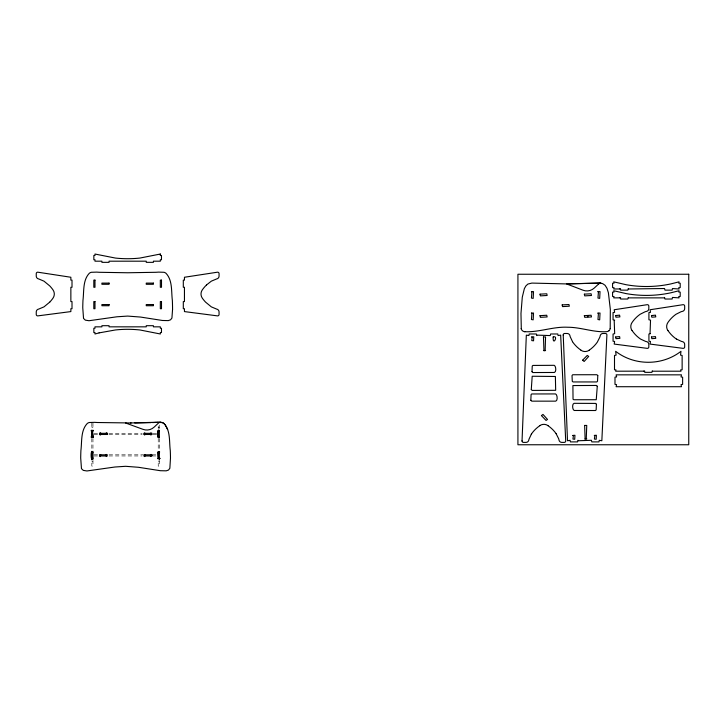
<?xml version="1.0" encoding="UTF-8"?>
<svg xmlns="http://www.w3.org/2000/svg" width="725" height="725" viewBox="0 0 725 725"><rect width="100%" height="100%" fill="white"/><g stroke="black" fill="none" stroke-linecap="round" stroke-linejoin="round"><path stroke-width="0.54" stroke-dasharray="3.62 2.72" d="M91.821 427.487L92.963 427.487M158.222 427.487L159.364 427.487M93.942 433.333L99.044 433.333M109.031 433.333L142.154 433.333M153.02 433.333L157.243 433.333M93.942 434.474L99.044 434.474M109.031 434.474L142.154 434.474M153.02 434.474L157.243 434.474M93.942 454.82L99.044 454.82M109.031 454.82L143.26 454.82M152.141 454.82L157.243 454.82M93.942 455.962L99.044 455.962M109.031 455.962L142.154 455.962M152.141 455.962L157.243 455.962M91.821 461.807L92.963 461.807M158.222 461.807L159.364 461.807M159.364 424.959L159.364 428.692M159.364 438.426L159.364 450.406M159.364 460.293L159.364 466.103L158.222 466.103L158.222 460.293M158.222 426.019L158.222 428.692M158.222 438.426L158.222 450.406M152.268 454.82L152.268 455.962M92.963 423.065L92.963 428.692M92.963 438.426L92.963 450.406M92.963 460.293L92.963 466.103L91.821 466.103L91.821 460.293M91.821 423.065L91.821 428.692M91.821 438.426L91.821 450.406"/><path stroke-width="1.09" d="M99.842 433.333C100.521 432.49 101.337 433.342 99.851 433.251C98.718 435.653 102.297 434.674 99.851 434.592M106.992 434.502L106.992 433.333M522.036 440.972L526.332 335.122L528.906 335.557L529.187 333.98L536.346 333.98L536.79 335.593L537.27 335.122L550.23 335.584L550.647 333.98L557.797 333.98L558.078 335.557L560.661 335.122L565.708 440.755A1.432 1.432 0 0 1 564.295 442.395L561.812 442.395A2.864 2.864 0 0 1 558.984 439.993A12.017 12.017 0 0 0 558.676 438.77L556.12 433.704M99.851 455.998C101.89 458.127 98.238 453.714 100.775 454.783M106.068 454.783C107.554 453.007 106.974 458.109 106.068 455.998M106.992 455.998L99.706 455.962M144.193 455.998C146.233 458.109 142.589 453.705 145.118 454.783M145.118 434.547C144.103 436.495 143.713 431.52 145.118 433.333M150.41 433.333C151.779 431.511 151.507 436.477 150.419 434.592M150.41 454.783C151.815 452.944 151.362 458.01 150.41 455.998M151.344 455.998L143.894 455.962M610.196 328.534L610.332 309.448L608.393 292.737L606.988 288.305L605.085 285.297L602.611 283.593L599.611 283.085L565.745 283.901L531.878 283.085L527.918 284.055L525.969 285.804L524.374 288.586L522.29 297.168L520.976 313.49L521.293 328.534M531.353 434.184L529.005 439.187A11.691 11.691 0 0 0 528.815 439.993A2.864 2.864 0 0 1 525.987 442.395L523.468 442.395A1.432 1.432 0 0 1 522.036 440.854M92.918 452.726C90.362 447.117 90.716 463.882 92.918 458.019M91.749 430.342L93.389 430.804L92.963 430.342M91.749 436.568L91.749 431.275M159.437 431.275C157.234 425.684 156.899 441.96 159.437 436.568M159.437 452.726L159.609 451.829L157.833 452.092L158.267 458.019L157.805 458.572L159.908 458.481L159.437 458.952M130.437 422.965L158.576 422.204A13.313 13.313 0 0 1 160.896 422.249M157.108 422.294L162.291 422.612A6.317 6.317 0 0 1 163.678 423.309L164.575 424.025M152.54 422.575L153.791 422.512A114.215 114.215 0 0 0 156.446 422.349M151.036 422.63L134.732 422.938M125.597 422.992L142.943 429.327A10.73 10.73 0 0 0 154.099 427.152L158.539 423.01A2.864 2.864 0 0 1 160.896 422.276L161.992 422.512A6.353 6.353 0 0 1 163.877 423.445C170.701 430.433 169.088 441.643 170.284 450.587A227.813 227.813 0 0 1 170.484 458.028L169.858 468.287L168.49 470.045L166.215 470.833L160.334 470.706L138.511 467.29L125.597 466.302L114.867 467.018L86.937 470.96L83.275 470.371L81.472 468.658L80.702 458.028A227.813 227.813 0 0 1 80.901 450.587C82.052 441.607 80.557 430.487 87.308 423.445A6.353 6.353 0 0 1 89.202 422.512L94.739 422.349A114.215 114.215 0 0 0 97.395 422.512L131.125 422.965M99.706 433.333L107.635 433.333M143.894 433.333L152.141 433.333M99.706 434.474L107.635 434.474M143.894 434.474L152.141 434.474M91.749 437.492C95.782 438.045 91.332 433.867 92.963 430.269M99.842 454.82L106.992 454.82M144.193 454.82L151.344 454.82M524.855 331.706C539.273 332.376 553.32 326.44 567.82 327.247C580.961 327.229 593.757 332.585 606.87 331.66A4.848 4.848 0 0 0 609.018 330.7M676.461 339.055L681.464 341.403A11.691 11.691 0 0 0 682.261 341.593A2.864 2.864 0 0 1 684.672 344.411L684.672 346.94A1.432 1.432 0 0 1 683.059 348.353L650.062 344.076L650.47 341.466L648.92 341.212L648.92 334.062L650.524 333.609L650.062 333.128L650.524 320.169L648.92 319.761L648.92 312.602L650.488 312.321L650.062 309.747L683.022 304.69A1.432 1.432 0 0 1 684.672 306.104L684.672 308.587A2.864 2.864 0 0 1 682.261 311.415A12.017 12.017 0 0 0 681.047 311.732L675.981 314.278A32.616 32.616 0 0 0 667.961 322.417A7.15 7.15 0 0 0 667.915 330.627M165.083 424.551L167.647 429.562M572.533 341.692L570.185 336.69A11.691 11.691 0 0 1 569.995 335.892A2.864 2.864 0 0 0 567.168 333.482L564.648 333.482A1.432 1.432 0 0 0 563.216 335.022M563.216 334.914L567.512 440.755L570.086 440.329L570.367 441.897L577.526 441.897L577.97 440.283L578.45 440.755L591.41 440.292L591.827 441.897L598.977 441.897L599.258 440.329L601.841 440.755L606.888 335.122A1.432 1.432 0 0 0 605.475 333.482L602.992 333.482A2.864 2.864 0 0 0 600.164 335.892A12.017 12.017 0 0 1 599.856 337.107L597.3 342.173A32.616 32.616 0 0 1 589.171 350.193M587.912 315.701L587.912 316.87M159.364 430.342L159.364 437.492M159.364 451.802L159.364 459.333M158.222 430.342L158.222 437.492M158.222 451.802L158.222 458.952M92.963 451.331L92.963 459.333M91.821 430.269L91.821 437.528M91.821 451.331L91.821 459.333M676.434 339.092A32.217 32.217 0 0 1 667.979 330.582M632.118 330.582A32.217 32.217 0 0 0 640.583 339.092L645.603 341.403A11.691 11.691 0 0 0 646.41 341.593A2.864 2.864 0 0 1 648.821 344.411L648.821 346.94A1.432 1.432 0 0 1 647.198 348.353L614.202 344.076L614.619 341.466L613.06 341.212L613.06 334.062L614.664 333.609L614.202 320.686L614.664 320.169L613.06 319.761L613.06 312.602L614.628 312.321L614.202 309.747L647.171 304.69A1.432 1.432 0 0 1 648.821 306.104L648.821 308.587A2.864 2.864 0 0 1 646.41 311.415A12.017 12.017 0 0 0 645.196 311.732L640.121 314.278A32.616 32.616 0 0 0 632.109 322.417A7.15 7.15 0 0 0 632.055 330.627M524.855 331.76A4.323 4.323 0 0 1 521.085 328.588M610.178 328.525A3.815 3.815 0 0 1 609.054 330.736M547.991 425.684A32.616 32.616 0 0 1 556.157 433.686M539.781 425.638A7.15 7.15 0 0 1 548.018 425.638M531.316 434.166A32.217 32.217 0 0 1 539.817 425.702M589.198 350.238A7.15 7.15 0 0 1 580.961 350.238M580.997 350.175A32.217 32.217 0 0 1 572.487 341.72M172.559 309.376L171.925 318.067L170.547 319.816L168.273 320.613L162.4 320.477L140.568 317.061L127.654 316.082L116.933 316.789L89.003 320.731L85.342 320.142L83.538 318.429L82.759 307.808A227.813 227.813 0 0 1 82.967 300.368C84.109 291.377 82.614 280.258 89.365 273.225A6.353 6.353 0 0 1 91.259 272.292L96.806 272.12A114.215 114.215 0 0 0 99.461 272.292L127.654 272.763L155.848 272.292A114.215 114.215 0 0 0 158.512 272.12L164.049 272.292A6.353 6.353 0 0 1 165.943 273.225C172.695 280.267 171.2 291.377 172.351 300.368A227.813 227.813 0 0 1 172.55 307.808L172.559 309.376M530.845 400.254L531.706 401.152L555.758 401.152C557.942 400.581 557.353 394.518 555.558 393.929L531.67 393.965L531.081 394.618L530.845 400.254M531.28 389.524L532.141 390.422L555.667 390.313L555.386 376.483L532.204 376.248L531.28 389.524M532.005 371.662L532.803 372.55L554.389 372.469C556.564 371.907 555.939 365.853 554.19 365.318L532.884 365.427L532.241 366.098L532.005 371.662M596.421 404.251L596.158 409.815L595.56 410.522L574.263 410.477C572.487 410.241 571.817 403.834 574.046 403.327L595.633 403.417L596.421 404.251M597.282 386.289L596.249 399.72L573.819 399.747L573.04 399.239L572.895 385.564L596.421 385.455L597.282 386.289M597.79 375.568L597.527 381.196L596.802 381.939L573.103 381.948L572.279 381.323L572.025 375.559L572.696 374.752L596.938 374.725L597.79 375.568M541.43 415.606L546.061 420.437L547.52 419.449L542.989 414.419L541.439 415.57M106.068 433.296L106.974 433.197L106.077 433.251M539.998 294.214L540.37 295.873L547.139 295.483L546.795 293.797L540.007 294.142M539.998 315.665L540.37 317.333L547.139 316.943L546.732 315.239L539.998 315.665M562.165 304.935L562.546 306.603L569.315 306.213L568.935 304.518L562.174 304.908M584.341 294.214L584.722 295.873L591.482 295.483L591.111 293.788L584.35 294.142M584.341 315.665L584.722 317.333L591.482 316.943L591.111 315.239L584.341 315.665M615.634 315.565L615.951 317.206L619.902 316.897L619.576 315.148L615.634 315.565M615.634 337.016L615.951 338.666L619.902 338.358L619.612 336.608L615.643 336.98M619.712 288.958L613.722 288.985L614.093 287.752L612.571 287.562L612.571 283.267L614.075 283.103L613.722 281.835L625.974 284.689A115.864 115.864 0 0 0 670.897 283.901L679.062 281.835L678.709 283.103L680.204 283.267L680.204 287.562L678.709 287.725L679.062 288.985L672.456 288.55L672.138 290.136L664.988 290.136L664.535 288.523L628.72 288.985L628.276 288.523L627.796 290.136L620.645 290.136L620.518 288.677L619.712 288.958M619.712 297.848L613.722 297.875L614.075 296.616L612.571 296.452L612.571 292.157L614.075 291.994L613.722 290.725L625.974 293.58A115.864 115.864 0 0 0 670.897 292.791L679.062 290.725L678.709 291.994L680.204 292.157L680.204 296.452L678.709 296.616L679.062 297.875L672.456 297.44L672.138 299.026L664.988 299.026L664.535 297.413L664.055 297.875L628.72 297.875L628.276 297.413L627.796 299.026L620.645 299.026L620.546 297.594L619.721 297.776M643.809 371.164L615.643 371.2L615.978 369.904L614.501 369.768L614.501 355.468L616.096 355.114L615.643 351.308C634.484 365.944 662.152 365.944 680.983 351.308L680.539 355.114L682.134 355.468L682.134 369.768L680.63 369.931L680.983 371.2L652.817 371.2L652.301 370.738L651.893 372.342L644.743 372.342L644.643 370.91L643.818 371.127M651.494 315.565L651.802 317.206L655.763 316.897L655.463 315.157L651.494 315.565M651.494 337.016L651.802 338.666L655.763 338.358L655.463 336.608L651.494 336.98M91.287 430.768C91.568 432.182 91.468 429.481 91.287 430.759M91.287 436.985C91.604 438.435 91.45 435.707 91.287 436.985M582.61 360.198L584.142 361.476L588.7 356.428L587.241 355.44L582.61 360.198M531.434 291.667L531.896 292.184L531.443 298.057L533.174 298.392L533.518 291.604L531.434 291.667M531.434 313.127L531.896 313.635L531.443 319.517L533.174 319.852L533.509 313.028L531.443 313.055M531.715 336.971L532.177 337.487L531.769 340.596L533.555 340.804L533.763 336.808L531.715 336.971M543.46 336.971L543.922 349.93C541.901 351.063 547.076 351.063 545.164 349.93L545.553 336.935L543.46 336.971M553.175 336.971C552.595 347.039 558.875 334.932 553.175 336.971M572.895 435.444L573.357 435.961L572.949 439.069L574.726 439.278L574.943 435.281L572.904 435.408M584.64 425.43L585.102 438.389C583.118 439.685 588.374 439.404 586.28 438.389L586.743 425.43L584.64 425.43M597.953 291.667L598.415 292.184L597.962 298.057L599.684 298.392L600.037 291.604L597.953 291.667M597.953 313.127L598.415 313.635L597.962 319.517L599.684 319.852L600.028 313.028L597.953 313.127M594.355 435.444L594.817 435.961L594.4 439.069L596.186 439.278L596.385 435.254L594.355 435.408M616.594 376.755L614.99 377.199L614.99 384.35L616.549 384.603L616.132 386.715L681.473 386.715L681.065 384.603L682.624 384.35L682.624 377.199L681.047 376.918L681.473 374.843L616.132 374.843L616.594 376.792M49.717 302.144L43.98 306.874L38.661 309.104A2.864 2.864 0 0 0 36.25 311.931L36.25 314.451A1.432 1.432 0 0 0 37.863 315.873L70.86 311.587L70.86 308.723L72.011 308.723L72.011 301.573L70.86 301.573L70.86 287.272L72.011 287.272L72.011 280.122L70.86 280.122L70.86 277.258L37.899 272.201A1.432 1.432 0 0 0 36.25 273.624L36.25 276.107A2.864 2.864 0 0 0 38.661 278.926L43.98 281.164L49.717 285.886A35.19 35.19 0 0 1 53.007 289.891A7.15 7.15 0 0 1 53.007 298.138A35.19 35.19 0 0 1 49.717 302.144M206.516 284.961L205.592 285.886A35.19 35.19 0 0 0 202.302 289.891A7.15 7.15 0 0 0 202.302 298.138A35.19 35.19 0 0 0 205.592 302.144L211.337 306.874L216.657 309.104A2.864 2.864 0 0 1 219.059 311.931L219.059 314.451A1.432 1.432 0 0 1 217.446 315.873L184.449 311.587L184.449 308.723L183.307 308.723L183.307 301.573L184.449 301.573L184.449 287.272L183.307 287.272L183.307 280.122L184.449 280.122L184.449 277.258L217.418 272.201A1.432 1.432 0 0 1 219.059 273.624L219.059 276.107A2.864 2.864 0 0 1 216.657 278.926L211.337 281.164L206.516 284.961M598.687 283.928L594.246 288.061A10.73 10.73 0 0 1 583.09 290.236L566.56 283.901L600.028 283.094A9.416 9.416 0 0 1 601.043 283.185A2.864 2.864 0 0 0 598.687 283.928M160.325 254.04L139.907 258.064A114.468 114.468 0 0 1 115.402 258.064L94.984 254.04L94.984 255.472L93.842 255.472L93.842 259.758L94.984 259.758L94.984 261.19L101.908 261.19L101.908 262.341L109.058 262.341L109.058 261.19L146.251 261.19L146.251 262.341L153.401 262.341L153.401 261.19L160.325 261.19L160.325 259.758L161.476 259.758L161.476 255.472L160.325 255.472L160.325 254.04M99.071 332.893L94.984 333.989L94.984 332.558L93.842 332.558L93.842 328.271L94.984 328.271L94.984 326.839L101.908 326.839L101.908 325.697L109.058 325.697L109.058 326.839L146.251 326.839L146.251 325.697L153.401 325.697L153.401 326.839L160.325 326.839L160.325 328.271L161.476 328.271L161.476 332.558L160.325 332.558L160.325 333.989L139.907 329.966A114.468 114.468 0 0 0 115.402 329.966L99.071 332.893M688.75 274.249L517.922 274.249L517.922 444.76L688.75 444.76L688.75 274.249M94.984 280.122L93.815 280.122L93.815 287.272L94.984 287.272L94.984 280.122M161.503 280.122L160.325 280.122L160.325 287.272L161.503 287.272L161.503 280.122M109.058 283.112L101.908 283.112L101.908 284.282L109.058 284.282L109.058 283.112M153.401 283.112L146.251 283.112L146.251 284.282L153.401 284.282L153.401 283.112M94.984 301.573L93.815 301.573L93.815 308.723L94.984 308.723L94.984 301.573M161.503 301.573L160.325 301.573L160.325 308.723L161.503 308.723L161.503 301.573M109.058 304.563L101.908 304.563L101.908 305.733L109.058 305.733L109.058 304.563M153.401 304.563L146.251 304.563L146.251 305.733L153.401 305.733L153.401 304.563M92.954 436.568L93.38 436.948L93.045 436.586M159.473 458.019L159.899 458.472L159.536 458.028"/></g></svg>
